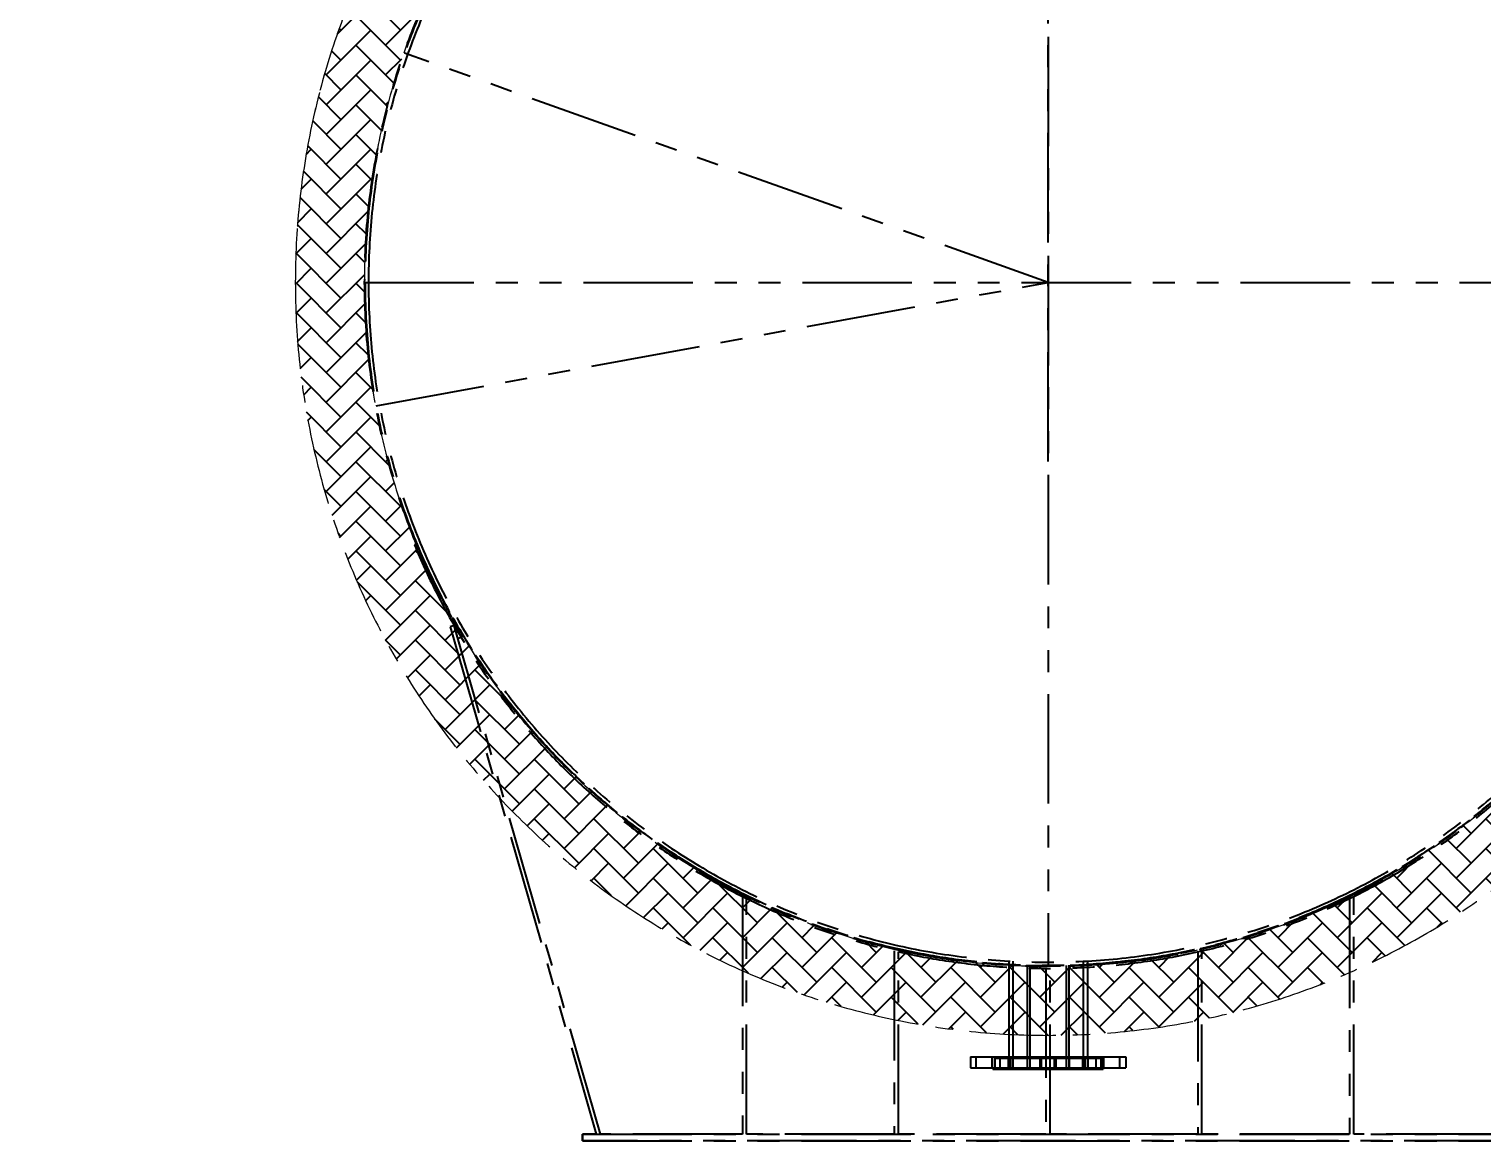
# Model space of a CAD drawing. Header units: millimetres. Extents: x -46397 to 283259, y -8690 to 23983.
# Drawn here: x -15776 to -13670, y 18031 to 19642 of the extents above; entities that cross this region are included whole.
import ezdxf

# ---------------------------------------------------------------- set-up
doc = ezdxf.new("R2010")
doc.units = ezdxf.units.MM
doc.linetypes.add('CENTER', pattern=[2, 1.25, -0.25, 0.25, -0.25])
doc.linetypes.add('PHANTOM', pattern=[63.5, 31.75, -6.35, 6.35, -6.35, 6.35, -6.35])
doc.layers.get('Defpoints').update_dxf_attribs({"lineweight": 0})
doc.layers.add('DUONGTAM', color=1, linetype='CENTER', lineweight=0)
doc.layers.add('PHANTOM 2', color=8, linetype='Continuous', lineweight=0)
doc.styles.add('GHI CHÚ 1', font='isocp_IV25.ttf', dxfattribs={"width": 0.8})
doc.dimstyles.new('1-30SCALE', dxfattribs={"dimtxt": 75, "dimasz": 75, "dimexe": 37.5, "dimexo": 30, "dimgap": 30, "dimtad": 1, "dimtoh": 1, "dimdec": 0, "dimdsep": 46, "dimtxsty": 'GHI CHÚ 1', "dimcen": 0.09, "dimclrd": 256, "dimclre": 256, "dimclrt": 2, "dimadec": 0, "dimazin": 0, "dimtfac": 1, "dimtdec": 0, "dimtofl": 0, "dimtmove": 0, "dimatfit": 3, "dimfxl": 1, "dimlwd": 0, "dimlwe": 0, "dimarcsym": 0})

# ---------------------------------------------------------------- blocks, each defined once
blk = doc.blocks.new('BO-3')
at = {"color": 251, "linetype": 'PHANTOM', "ltscale": 5, "extrusion": (0, 1, 0)}
for p, q in [((0, 984.3), (0, 2384)), ((-914.6, 865.1), (-918.3, 863.6)), ((-860.8, 747), (-866.5, 745.1)), ((-866.5, 745.1), (-655, 10)), ((-648.7, 10), (-860.8, 747)), ((-850.4, 729.4), (-855.3, 727.8)), ((-443, 354.2), (-443, 10)), ((-437, 10), (-437, 351.2)), ((437, 351.2), (437, 10)), ((443, 10), (443, 354.2)), ((-223, 275.3), (-223, 10)), ((-217, 10), (-217, 274)), ((217, 274), (217, 10)), ((223, 10), (223, 275.3)), ((-57.1, 260.7), (-57.1, 122)), ((-51.1, 260.3), (-51.1, 104)), ((-30.1, 254.5), (-30.1, 120)), ((-26.2, 254.3), (-26.2, 104)), ((26.2, 254.3), (26.2, 104)), ((30.2, 254.5), (30.2, 120)), ((51.1, 260.3), (51.1, 104)), ((57.2, 260.7), (57.2, 122)), ((-3, 250), (-3, 10)), ((3, 10), (3, 250)), ((-112.5, 122), (-30.1, 122)), ((-112.5, 122), (-112.5, 106)), ((-112.5, 106), (-77.5, 106)), ((-104, 106), (-104, 122)), ((-81, 106), (-81, 122)), ((-80, 106), (-80, 104)), ((-77.5, 120), (77.5, 120)), ((-77.5, 120), (-77.5, 106)), ((-77.5, 106), (77.5, 106)), ((-76.9, 106), (-76.9, 122)), ((-69.5, 106), (-69.5, 120)), ((-57.7, 122), (-57.7, 104)), ((-57.1, 122), (-57.1, 104)), ((-53.9, 106), (-53.9, 122)), ((-50.5, 106), (-50.5, 120)), ((-48, 106), (-48, 104)), ((-30.5, 120), (-30.5, 104)), ((-30.1, 122), (30.2, 122)), ((-30.1, 120), (-30.1, 104)), ((-11.5, 106), (-11.5, 122)), ((-9.5, 106), (-9.5, 120)), ((9.5, 106), (9.5, 120)), ((11.5, 106), (11.5, 122)), ((30.2, 122), (112.5, 122)), ((30.2, 120), (30.2, 104)), ((30.6, 120), (30.6, 104)), ((48, 106), (48, 104)), ((50.5, 106), (50.5, 120)), ((53.9, 106), (53.9, 122)), ((57.2, 122), (57.2, 104)), ((57.7, 122), (57.7, 104)), ((69.5, 106), (69.5, 120)), ((76.9, 106), (76.9, 122)), ((77.5, 120), (77.5, 106)), ((77.5, 106), (112.5, 106)), ((80, 106), (80, 104)), ((81, 106), (81, 122)), ((104, 106), (104, 122)), ((112.5, 122), (112.5, 106)), ((-80, 104), (-48, 104)), ((-48, 104), (48, 104)), ((48, 104), (80, 104)), ((-675, 10), (-675, 0)), ((-655, 10), (-675, 10)), ((-675, 0), (675, 0)), ((-443, 10), (-648.7, 10)), ((-223, 10), (-437, 10)), ((-3, 10), (-217, 10)), ((217, 10), (3, 10)), ((437, 10), (223, 10)), ((648.7, 10), (443, 10))]:
    blk.add_line(p, q, dxfattribs=at)
at = {"color": 251, "linetype": 'PHANTOM', "ltscale": 5}
for p, q in [((0, 2235), (0, 253)), ((0, 1244), (-932.7, 1576)), ((-991, 1244), (991, 1244)), ((-973.7, 1065.1), (0, 1244)), ((-399.7, 337.9), (-360.6, 322)), ((-675, 10), (675, 10)), ((-675, 0), (-675, 10)), ((675, 0), (-675, 0))]:
    blk.add_line(p, q, dxfattribs=at)
at = {"color": 251, "linetype": 'PHANTOM', "ltscale": 5, "extrusion": (0, 0, -1)}
for radius in [991, 990, 985]:
    blk.add_circle((0, 1244), radius, dxfattribs=at)
at = {"color": 251, "linetype": 'PHANTOM', "ltscale": 5}
blk.add_arc((0, 1244), 994, 202.5, 337.5, dxfattribs=at)
at = {"color": 251, "linetype": 'PHANTOM', "ltscale": 5, "extrusion": (0, 0, -1)}
blk.add_arc((0, 1244), 990, 202.5, 337.5, dxfattribs=at)
blk = doc.blocks.new('*D1635')
at = {"layer": 'Defpoints', "color": 0, "transparency": 16777216}
for p in [(-15246.5, 19816.3), (-13351.7, 18734.2)]:
    blk.add_point(p, dxfattribs=at)
at = {"layer": 'PHANTOM 2', "linetype": 'Continuous', "lineweight": 0, "transparency": 16777216}
for p, q in [((-15701.9, 19905.5), (-15402.8, 19905.5)), ((-15402.8, 19905.5), (-15324.6, 19860.9))]:
    blk.add_line(p, q, dxfattribs=at)
at = {"layer": 'PHANTOM 2', "lineweight": 0, "transparency": 16777216}
for p, q in [((-14299.1, 19275.1), (-14299.1, 19275.3)), ((-14299.1, 19275.2), (-14299, 19275.2))]:
    blk.add_line(p, q, dxfattribs=at)
at = {"layer": 'PHANTOM 2', "transparency": 16777216}
blk.add_solid([(-15317.2, 19873.9), (-15332, 19847.9), (-15246.5, 19816.3)], dxfattribs=at)
at = {"layer": 'PHANTOM 2', "color": 2, "transparency": 16777216, "insert": (-15567.3, 19984.9), "char_height": 95, "attachment_point": 5, "style": 'GHI CHÚ 1'}
blk.add_mtext('∅2182', dxfattribs=at)

msp = doc.modelspace()

# ---------------------------------------------------------------- hatches: boundary and pattern name
h = msp.add_hatch()
h.set_pattern_fill('AR-HBONE', color=1, scale=0.3)
h.set_pattern_definition([(45, (0, 17679.127), (0, 43.10523), [91.44, -30.48]), (135, (21.553, 17700.68), (4e-15, 43.10523), [91.44, -30.48])])
h.paths.add_polyline_path([(-15390.06, 19275.21, 1), (-13208.06, 19275.21, 1)])
h.paths.add_polyline_path([(-13308.06, 19275.21, -1), (-15290.06, 19275.21, -1)], flags=16)

# ---------------------------------------------------------------- linework, layer by layer
at = {"layer": 'DUONGTAM', "color": 5, "lineweight": 0, "ltscale": 100}
for points in [[(-15390.06, 19275.21, 1), (-13208.06, 19275.21, 1)], [(-15290.06, 19275.21, 1), (-13308.06, 19275.21, 1)]]:
    msp.add_lwpolyline(points, format="xyb", close=True, dxfattribs=at)
at = {"layer": 'DUONGTAM', "color": 5, "lineweight": 0, "ltscale": 100, "extrusion": (0, 0, -1)}
msp.add_circle((14299.06, 19275.21, 1.5), 1091, dxfattribs=at)

# ---------------------------------------------------------------- block references
msp.add_blockref('BO-3', (-14299.06, 18031.21, -1.5))

# ---------------------------------------------------------------- dimensions: what is measured, and where the dimension line sits
at = {"layer": 'PHANTOM 2'}
dim = msp.add_diameter_dim_2p(p1=(-13351.66, 18734.17), p2=(-15246.45, 19816.26), dimstyle='1-30SCALE', override={"dimtxt": 95, "dimasz": 90, "dimexe": 30, "dimtmove": 1}, dxfattribs=at)
dim.commit()
dim.dimension.update_dxf_attribs({"geometry": '*D1635', "text_midpoint": (-15567.33, 19984.88)})

doc.saveas('drawing.dxf')
